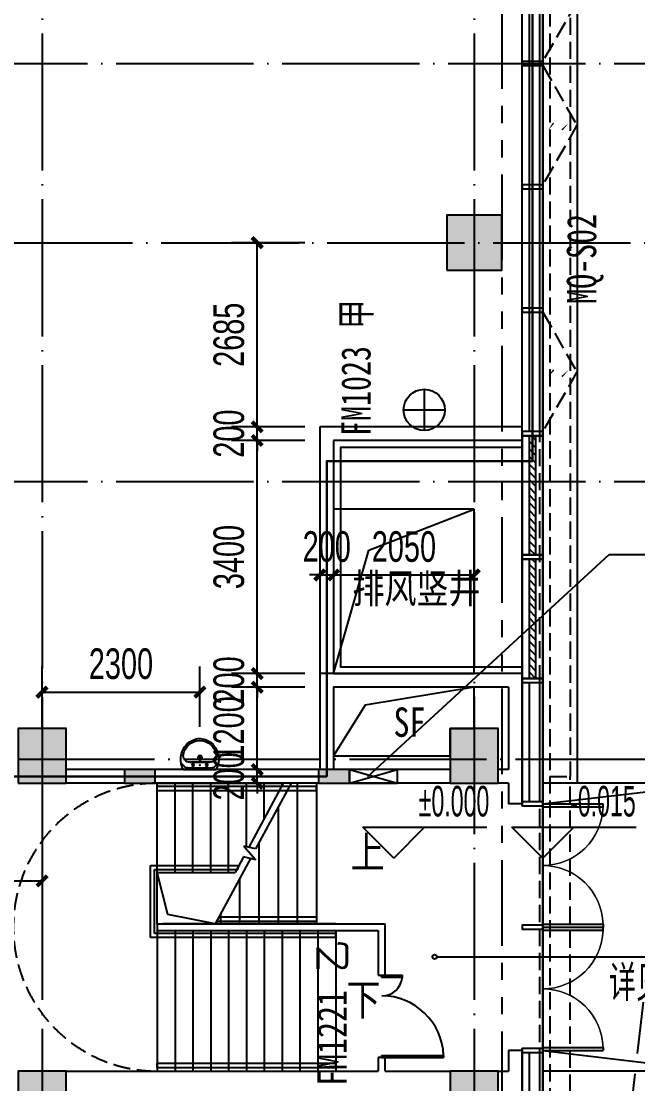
# Model space of a CAD drawing. Extents: x -409435 to 356702, y -107829 to 330904.
# Drawn here: x 109297 to 118284, y 16916 to 32416 of the extents above; entities that cross this region are included whole.
import ezdxf
from ezdxf.xclip import XClip

# ---------------------------------------------------------------- set-up
doc = ezdxf.new("R2010")
doc.units = 0
doc.header["$LTSCALE"] = 1000
doc.header["$MEASUREMENT"] = 0
doc.header["$XCLIPFRAME"] = 0
for name, pattern in [('104-14# 核心筒$0$DASH', [0.35, 0.25, -0.1]), ('104-14# 核心筒$0$DOTE', [2.42, 2, -0.2, 0.02, -0.2]), ('14#楼幕墙$0$DASH', [0.35, 0.25, -0.1]), ('X-104 14#平面$0$$0$DASH', [0.35, 0.25, -0.1]), ('X-104 14#平面$0$109 3#平面$0$DASH', [0.35, 0.25, -0.1]), ('X-104 14#平面$0$DASH', [0.35, 0.25, -0.1]), ('X-104 14#平面$0$PHANTOM2', [1.25, 0.625, -0.125, 0.125, -0.125, 0.125, -0.125])]:
    doc.linetypes.add(name, pattern=pattern)
for name, color, linetype in [('01-标注_尺寸', 124, 'Continuous'), ('01-标注_标高', 200, 'Continuous'), ('01-标注_符号', 200, 'Continuous'), ('02-TEXT_标注', 130, 'Continuous'), ('104-14# 核心筒$0$01-标注_符号', 200, 'Continuous'), ('104-14# 核心筒$0$02-TEXT_标注', 130, 'Continuous'), ('104-14# 核心筒$0$A-C_玻璃幕墙', 140, 'Continuous'), ('104-14# 核心筒$0$A-C_门', 150, 'Continuous'), ('104-14# 核心筒$0$A-E_栏杆', 232, 'Continuous'), ('104-14# 核心筒$0$A-E_电梯', 171, 'Continuous'), ('104-14# 核心筒$0$A_AXIS-轴线', 36, '104-14# 核心筒$0$DOTE'), ('104-14# 核心筒$0$A_STR-砌块墙', 121, 'Continuous'), ('104-14# 核心筒$0$A_STR-砼柱', 51, 'Continuous'), ('104-14# 核心筒$0$DOOR_FIRE', 220, 'Continuous'), ('104-14# 核心筒$0$DOOR_FIRE_TEXT', 7, 'Continuous'), ('104-14# 核心筒$0$DUCT-新风管立管', 3, 'Continuous'), ('14#楼幕墙$0$A-C_玻璃幕墙', 140, 'Continuous'), ('14#楼幕墙$0$A-C_窗', 140, 'Continuous'), ('14#楼幕墙$0$A-C_门', 150, 'Continuous'), ('PUB_HATCH', 8, 'Continuous'), ('X-104 14#平面$0$02-TEXT_标注', 130, 'Continuous'), ('X-104 14#平面$0$02-TEXT_门窗', 151, 'Continuous'), ('X-104 14#平面$0$A-C_玻璃幕墙', 140, 'Continuous'), ('X-104 14#平面$0$A-E_楼梯', 171, 'Continuous'), ('X-104 14#平面$0$A-I_卫-洁具', 241, 'Continuous'), ('X-104 14#平面$0$A-O_屋面', 201, 'Continuous'), ('X-104 14#平面$0$A-O_散水', 134, 'Continuous'), ('X-104 14#平面$0$A-SUR_保温', 222, 'Continuous'), ('X-104 14#平面$0$A-SUR_吊顶', 40, 'Continuous'), ('X-104 14#平面$0$A-TECH_暖通', 6, 'Continuous'), ('X-104 14#平面$0$A-TECH_结构', 21, 'Continuous'), ('X-104 14#平面$0$A_STR-砌块墙', 121, 'Continuous'), ('X-104 14#平面$0$DOOR_FIRE_TEXT', 7, 'Continuous'), ('X-104 14#平面$0$DUCT-新风管立管', 3, 'Continuous'), ('X-104 14#平面$0$DUCT-新风管端线', 2, 'Continuous'), ('建-标注-索引', 75, 'Continuous')]:
    doc.layers.add(name, color=color, linetype=linetype)
doc.layers.add('104-14# 核心筒$0$04-不打印_辅助线', color=165, linetype='Continuous', plot=False)
doc.layers.add('X-104 14#平面$0$000套内', color=226, linetype='Continuous', lineweight=30, plot=False)
doc.styles.add('104-14# 核心筒$0$_TCH_DIM', font='ros.shx', dxfattribs={"bigfont": 'jd.shx'})
doc.styles.add('104-14# 核心筒$0$_TCH_WINDOW', font='STXIHEI_0.TTF', dxfattribs={"width": 0.8, "height": 3.5})
doc.styles.add('104-14# 核心筒$0$Standard', font='STXIHEI_0.TTF', dxfattribs={"width": 0.8})
doc.styles.add('_TCH_DIM', font='ros.shx', dxfattribs={"width": 0.8, "height": 2, "bigfont": 'jd.shx'})
doc.styles.add('_TCH_DIM_T3', font='ros.shx', dxfattribs={"width": 0.705882, "bigfont": 'jd.shx'})
doc.styles.add('X-104 14#平面$0$_TCH_WINDOW', font='STXIHEI_0.TTF', dxfattribs={"width": 0.75, "height": 3.5})
doc.styles.add('X-104 14#平面$0$Standard', font='STXIHEI_0.TTF', dxfattribs={"width": 0.8})
doc.dimstyles.new('_TCH_ARCH&&150', dxfattribs={"dimtxt": 446.25, "dimasz": 150, "dimexe": 375, "dimexo": 450, "dimgap": 189.375, "dimtad": 1, "dimdec": 0, "dimzin": 0, "dimdsep": 46, "dimtxsty": '_TCH_DIM_T3', "dimblk": 'ARCHTICK', "dimcen": 0.09, "dimclrt": 7, "dimazin": 2, "dimtfac": 1, "dimtdec": 0, "dimtix": 1, "dimtmove": 2, "dimatfit": 3, "dimfxl": 0, "dimtolj": 1, "dimtzin": 0, "dimarcsym": 0})

# ---------------------------------------------------------------- blocks, each defined once
blk = doc.blocks.new('14#楼幕墙$0$A$C38D07553')
blk.add_lwpolyline([(-60, -300), (0, -300), (0, 0), (-60, 0)], close=True)
blk = doc.blocks.new('14#楼幕墙$0$A$C385D642F')
at = {"rotation": 90}
for p in [(116600, 32730), (116600, 30930), (116600, 29130), (116600, 27330), (116600, 25530), (116600, 23730), (116600, 21930), (116600, 20130), (116600, 18330)]:
    blk.add_blockref('14#楼幕墙$0$A$C38D07553', p, dxfattribs=at)
blk = doc.blocks.new('14#楼幕墙$0$A$C22714246')
at = {"linetype": '14#楼幕墙$0$DASH'}
blk.add_lwpolyline([(1740, 497), (870, 0), (0, 497)], dxfattribs=at)
at = {"layer": '14#楼幕墙$0$A-C_玻璃幕墙', "color": 1}
blk.add_lwpolyline([(899, 122, 0, 25, 0), (802, 217, 0, 0, 0), (900, 340, 25, 0, 0), (796, 422, 0, 0, 0)], format="xyseb", dxfattribs=at)
blk = doc.blocks.new('*U494')
h = blk.add_hatch()
h.set_pattern_fill('ANSI31', color=256, scale=50)
h.set_pattern_definition([(45, (-56212.376, 120006.8), (-56.1266, 56.1266), [])])
h.paths.add_polyline_path([(-1740, 100), (0, 100), (0, 200), (-1740, 200)])
for points in [[(-1740, 0), (0, 0), (0, 300), (-1740, 300)], [(-1740, 100), (0, 100), (0, 200), (-1740, 200)]]:
    blk.add_lwpolyline(points, close=True)
blk = doc.blocks.new('14#楼幕墙$0$$DorLib2D$00000002')
for p, q in [((-0.5, 0), (-0.5, 0.4875)), ((-0.475, 0.4875), (-0.5, 0.4875)), ((-0.475, 0), (-0.475, 0.4875)), ((0.475, 0), (0.475, 0.4875)), ((0.475, 0.4875), (0.5, 0.4875)), ((0.5, 0), (0.5, 0.4875)), ((-0.5, 0), (-0.475, 0)), ((0.5, 0), (0.475, 0))]:
    blk.add_line(p, q)
at = {"lineweight": 13}
for centre, start, end in [((-0.4875, 0), 0, 88.53072), ((0.4875, 0), 91.46928, 180)]:
    blk.add_arc(centre, 0.4875, start, end, dxfattribs=at)
blk = doc.blocks.new('14#楼幕墙')
at = {"layer": '14#楼幕墙$0$A-C_玻璃幕墙'}
for p, q in [((116900, 38462), (116900, 10380)), ((116700, 38310), (116700, 26430)), ((116850, 38424), (116850, 26430)), ((116600, 20970), (116600, 38234)), ((116700, 22770), (116700, 21030)), ((116850, 22770), (116850, 21030)), ((116600, 15570), (116600, 17430)), ((116700, 17370), (116700, 15630)), ((116850, 17370), (116850, 15630))]:
    blk.add_line(p, q, dxfattribs=at)
blk.add_blockref('14#楼幕墙$0$A$C385D642F', (0, -900), dxfattribs=at)
at = {"layer": '14#楼幕墙$0$A-C_窗'}
for name, p, rotation in [('14#楼幕墙$0$A$C22714246', (117397, 31830), 90), ('14#楼幕墙$0$A$C22714246', (117397, 30030), 90), ('14#楼幕墙$0$A$C22714246', (117397, 26430), 90), ('*U494', (116600, 24630), 270), ('*U494', (116600, 22830), 270)]:
    blk.add_blockref(name, p, dxfattribs=dict(at, rotation=rotation))
at = {"layer": '14#楼幕墙$0$A-C_门', "xscale": -1800, "yscale": -1800, "zscale": 100, "rotation": 89.9999999999999}
for p in [(116900, 20100), (116900, 18300)]:
    blk.add_blockref('14#楼幕墙$0$$DorLib2D$00000002', p, dxfattribs=at)
blk = doc.blocks.new('104-14# 核心筒$0$$DorLib2D$00000002')
for p, q in [((-0.5, 0), (-0.5, 0.4875)), ((-0.475, 0.4875), (-0.5, 0.4875)), ((-0.475, 0), (-0.475, 0.4875)), ((0.475, 0), (0.475, 0.4875)), ((0.475, 0.4875), (0.5, 0.4875)), ((0.5, 0), (0.5, 0.4875)), ((-0.5, 0), (-0.475, 0)), ((0.5, 0), (0.475, 0))]:
    blk.add_line(p, q)
at = {"lineweight": 13}
for centre, start, end in [((-0.4875, 0), 0, 88.53072), ((0.4875, 0), 91.46928, 180)]:
    blk.add_arc(centre, 0.4875, start, end, dxfattribs=at)
blk = doc.blocks.new('_FZH')
blk.add_lwpolyline([(-0.5, -0.5), (0.5, -0.5), (0.5, 0.5), (-0.5, 0.5)], close=True)
at = {"layer": 'PUB_HATCH'}
blk.add_solid([(-0.5, -0.5), (0.5, -0.5), (-0.5, 0.5), (0.5, 0.5)], dxfattribs=at)
blk = doc.blocks.new('104-14# 核心筒$0$$DorLib2D$00000225')
at = {"color": 0}
for p, q in [((0.475, -0.001), (0.475, 0.752)), ((0.475, 0.752), (0.5, 0.752)), ((0.5, -0.001), (0.5, 0.752)), ((-0.5, 0), (-0.5, 0.252)), ((-0.475, 0.252), (-0.5, 0.252)), ((-0.475, 0), (-0.475, 0.252)), ((-0.475, 0), (-0.5, 0)), ((0.475, -0.001), (0.5, -0.001))]:
    blk.add_line(p, q, dxfattribs=at)
for centre, radius, start, end in [((0.505, -0.002), 0.755, 92.2493, 179.7238), ((-0.501, 0.003), 0.251, 359.7899, 84.0974)]:
    blk.add_arc(centre, radius, start, end, dxfattribs=at)
blk = doc.blocks.new('104-14# 核心筒')
at = {"elevation": 3000}
blk.add_lwpolyline([(115900, 22700), (113850, 22700), (113850, 21700), (115550, 21700), (115550, 22100), (115900, 22100)], close=True, dxfattribs=at)
at = {"layer": '104-14# 核心筒$0$01-标注_符号'}
for points in [[(113880, 18125, 0, 0, 0), (109950, 18125, 0, 0, 0), (109950, 20650, 0, 0, 0), (111670, 20650, 120, 0, 0), (112120, 20650, 0, 0, 0)], [(113940, 20275, 0, 0, 0), (113345, 20275, 120, 0, 0), (112895, 20275, 0, 0, 0)]]:
    blk.add_lwpolyline(points, format="xyseb", dxfattribs=at)
at = {"layer": '104-14# 核心筒$0$04-不打印_辅助线', "linetype": '104-14# 核心筒$0$DASH'}
blk.add_arc((111280, 19200), 2100, 90, 270, dxfattribs=at)
at = {"layer": '104-14# 核心筒$0$A-C_玻璃幕墙'}
blk.add_lwpolyline([(116900.2, 10752.8), (116900.2, 22978.1)], dxfattribs=at)
at = {"layer": '104-14# 核心筒$0$A-E_栏杆'}
for p, q in [((113600, 21250), (111280, 21250)), ((111280, 21190), (111280, 21250)), ((113600, 21190), (113600, 21250)), ((113600, 21190), (111280, 21190)), ((111180, 19050), (111180, 20100)), ((111180, 20100), (112452.6, 20100)), ((111240, 19110), (111240, 20040)), ((111240, 20040), (112452.6, 20040)), ((112452.6, 20100), (112452.6, 20040)), ((112145.4, 19290), (113600, 19290)), ((112177.8, 19350), (113600, 19350)), ((113600, 19350), (113600, 19290)), ((113880, 19110), (111240, 19110)), ((113880, 19050), (113880, 19110)), ((113880, 19050), (111180, 19050)), ((113880, 17210), (111280, 17210)), ((111280, 17150), (111280, 17210)), ((113880, 17150), (113880, 17210)), ((113880, 17150), (111280, 17150))]:
    blk.add_line(p, q, dxfattribs=at)
at = {"layer": '104-14# 核心筒$0$A-E_电梯'}
for p, q in [((111280, 21300), (113116.2, 21300)), ((111280, 20000), (111280, 21300)), ((113116.2, 21300), (111360, 21300)), ((111540, 20000), (111540, 21300)), ((111800, 20000), (111800, 21300)), ((112060, 20000), (112060, 21300)), ((112320, 20000), (112320, 21300)), ((112580, 20373.7), (112580, 21300)), ((113116.2, 21300), (112612.3, 20366)), ((113229.8, 21300), (112713, 20342.1)), ((112840, 20788.1), (112840, 21300)), ((113100, 21270), (113100, 21300)), ((113600, 21300), (113229.8, 21300)), ((113320, 21300), (113320, 19250)), ((113600, 21300), (113600, 19250)), ((113040, 20948.2), (113040, 19250)), ((112713, 20342.1), (112539.4, 20383.3)), ((112539.4, 20383.3), (112718.2, 20182.3)), ((112760, 20429.2), (112760, 19250)), ((112637.2, 20201.5), (112123.8, 19250)), ((112536.5, 20225.4), (112414.8, 20000)), ((112718.2, 20182.3), (112536.5, 20225.4)), ((111280, 20000), (112414.8, 20000)), ((112480, 19910.2), (112480, 19250)), ((112200, 19391.2), (112200, 19250)), ((112010.2, 19250), (111360, 19250)), ((112010.2, 19250), (111360, 19250)), ((113880, 19250), (112123.8, 19250)), ((113600, 19250), (112123.8, 19250)), ((111280, 19150), (113880, 19150)), ((111280, 19150), (111280, 17100)), ((111540, 19150), (111540, 17100)), ((111800, 19150), (111800, 17100)), ((112060, 19150), (112060, 17100)), ((112320, 19150), (112320, 17100)), ((112580, 19150), (112580, 17100)), ((112840, 19150), (112840, 17100)), ((113100, 19150), (113100, 17100)), ((113360, 19150), (113360, 17100)), ((113620, 19150), (113620, 17100)), ((113880, 19150), (113880, 17100)), ((111280, 17100), (113880, 17100))]:
    blk.add_line(p, q, dxfattribs=at)
for points in [[(111280, 19250), (111280, 20000)], [(112123.8, 19250), (111435.1, 19383.3), (111280, 20000)]]:
    blk.add_lwpolyline(points, dxfattribs=at)
at = {"layer": '104-14# 核心筒$0$A_AXIS-轴线'}
for p, q in [((109600, 54018.4), (109600, -8545.1)), ((115900, 54018.4), (115900, -8545.1)), ((-24839, 31800), (120259.9, 31800)), ((106496.4, 29184.9), (120259.9, 29184.9)), ((-24839, 25700), (120259.9, 25700)), ((104400, 21650), (120259.9, 21650))]:
    blk.add_line(p, q, dxfattribs=at)
at = {"layer": '104-14# 核心筒$0$A_STR-砌块墙'}
for p, q in [((113650, 22900), (113650, 21500)), ((116600.2, 22900), (113650, 22900)), ((116600.2, 22900), (116600.2, 21400)), ((113850, 22700), (113850, 21500)), ((116400.2, 22700), (113850, 22700)), ((116400.2, 22700), (116400.2, 21500)), ((110800, 21500), (109950, 21500)), ((113630, 21500), (111250, 21500)), ((115550, 21500), (114080, 21500)), ((116400.2, 21500), (116250, 21500)), ((116600.2, 21400), (116600.2, 21000)), ((110800, 21300), (109950, 21300)), ((113630, 21300), (111250, 21300)), ((115550, 21300), (114080, 21300)), ((116400.2, 21300), (116250, 21300)), ((116400.2, 21300), (116400.2, 21000)), ((116600.2, 21000), (116400.2, 21000)), ((111280, 19250), (114600, 19250)), ((111280, 19250), (111280, 19150)), ((114600, 18500), (114600, 19250)), ((111280, 19150), (114500, 19150)), ((114500, 19150), (114500, 18500)), ((114500, 18500), (114600, 18500)), ((116400.2, 17400), (116400.2, 17100)), ((116600.2, 17400), (116400.2, 17400)), ((116600.2, 17400), (116600.2, 17000)), ((114600, 17300), (114500, 17300)), ((114500, 17300), (114500, 17100)), ((114600, 17100), (114600, 17300)), ((109950, 17100), (114150, 17100)), ((114150, 17100), (114500, 17100)), ((114600, 17100), (115550, 17100)), ((116250, 17100), (116400.2, 17100)), ((116600.2, 17000), (116600.2, 16400))]:
    blk.add_line(p, q, dxfattribs=at)
at = {"layer": '104-14# 核心筒$0$DUCT-新风管立管', "elevation": 3000}
blk.add_lwpolyline([(115900, 22700), (113850, 22700), (113850, 21700), (115550, 21700), (115550, 22100), (115900, 22100), (115900, 22700), (114311.8, 22440.2), (113850, 21700)], dxfattribs=at)
at = {"layer": '104-14# 核心筒$0$A-C_门', "xscale": -1800, "yscale": 1800, "zscale": 100, "rotation": 270}
for p in [(116900.2, 20100), (116900.2, 18300)]:
    blk.add_blockref('104-14# 核心筒$0$$DorLib2D$00000002', p, dxfattribs=at)
at = {"layer": '104-14# 核心筒$0$A_STR-砼柱'}
for p, xscale, yscale, zscale in [((115900, 29184.9), 800, 800, 800), ((109600, 21700), 700, 800, 800), ((115900, 21700), 700, 800, 800), ((111025, 21400), 450, 200, 200), ((113855, 21400), 450, 200, 200), ((109600, 16700), 700, 800, 800), ((115900, 16700), 700, 800, 800)]:
    blk.add_blockref('_FZH', p, dxfattribs=dict(at, xscale=xscale, yscale=yscale, zscale=zscale))
at = {"layer": '104-14# 核心筒$0$DOOR_FIRE', "xscale": 1200, "yscale": 1200, "zscale": 100, "rotation": 270}
blk.add_blockref('104-14# 核心筒$0$$DorLib2D$00000225', (114550, 17900), dxfattribs=at)
at = {"layer": '104-14# 核心筒$0$02-TEXT_标注', "style": '104-14# 核心筒$0$Standard', "width": 0.8}
blk.add_text('SF', height=428.14, dxfattribs=at).set_placement((114723.5, 21976.9))
at = {"layer": '104-14# 核心筒$0$02-TEXT_标注', "style": '104-14# 核心筒$0$_TCH_DIM'}
for s, p in [('上', (114097.5, 20012.5)), ('下', (114037.5, 17862.5))]:
    blk.add_text(s, height=520.9, dxfattribs=at).set_placement(p)
at = {"layer": '104-14# 核心筒$0$DOOR_FIRE_TEXT', "style": '104-14# 核心筒$0$_TCH_WINDOW', "width": 0.8}
for s, height, p in [('乙', 428.1, (114042.5, 18544.7)), ('FM1221', 428.14, (114042.5, 16884.8))]:
    blk.add_text(s, height=height, rotation=90, dxfattribs=at).set_placement(p)
blk = doc.blocks.new('X-104 14#平面$0$rqg')
at = {"color": 3}
for p, q in [((0, 300), (0, -300)), ((-300, 0), (300, 0))]:
    blk.add_line(p, q, dxfattribs=at)
blk.add_circle((0, 0), 300, dxfattribs=at)
blk = doc.blocks.new('*U459')
blk.add_lwpolyline([(200, 0), (200, 700), (0, 700), (0, 0), (200, 0), (0, 700), (0, 0), (200, 700)])
blk = doc.blocks.new('X-104 14#平面$0$sdfjladfiididid')
at = {"layer": 'X-104 14#平面$0$A-TECH_暖通', "rotation": 270}
blk.add_blockref('*U459', (114080, 21500), dxfattribs=at)
blk = doc.blocks.new('X-104 14#平面$0$$lvtry$00000178')
at = {"color": 0}
for p, q in [((-238, 0), (238, 0)), ((-214, -36), (-272, -91)), ((-180, -23), (180, -23)), ((-142, -105), (140, -105)), ((140, -105), (-142, -105)), ((216, -37), (268, -91))]:
    blk.add_line(p, q, dxfattribs=at)
blk.add_lwpolyline([(-104, -430, 0.224698), (110, -425, 0.348046), (269, -79), (239, 0), (-241, 0), (-271, -79, 0.356844)], format="xyb", close=True, dxfattribs=at)
for centre, radius in [((-100, -65), 16.3), ((1, -172), 31.6), ((100, -65), 16.3)]:
    blk.add_circle(centre, radius, dxfattribs=at)
at = {"color": 0, "lineweight": 13}
blk.add_circle((1, -172), 23, dxfattribs=at)
at = {"color": 0}
for centre, radius, start, end in [((-142, -205), 100, 90, 190.5602), ((-180, -73), 50, 90, 133.181), ((140, -205), 100, 349.4398, 90), ((180, -73), 50, 44.5607, 90), ((-1, -179), 243, 190.5602, 349.4398)]:
    blk.add_arc(centre, radius, start, end, dxfattribs=at)
for p in [(0, -65), (1, -172)]:
    blk.add_point(p, dxfattribs=at)
blk = doc.blocks.new('X-104 14#平面')
at = {"layer": 'X-104 14#平面$0$000套内'}
for points in [[(96133, 32326.4), (85535.9, 35276.2), (87132.4, 41014.3), (83542.7, 42013), (76213.2, 35359.5), (78361.9, 32992.5), (77623.6, 32254.2), (95700, 14177.8), (95700, 21400), (113750, 21400), (113750, 26000), (116750.2, 26000), (116750.2, 38348.2), (99169.4, 43239.7)], [(116750.2, 38348.2), (109586.6, 40341.4), (104316.5, 21400), (113750, 21400), (113750, 26000), (116750.2, 26000)]]:
    blk.add_lwpolyline(points, close=True, dxfattribs=at)
at = {"layer": 'X-104 14#平面$0$A-C_玻璃幕墙'}
blk.add_lwpolyline([(-1359, -2200), (108091.7, -2200), (111291.5, 2370.2), (113380.4, 907.7), (115789.3, 4348.2), (113700.6, 5810.6), (116900.2, 10380.5), (116900.2, 38462.2), (99065.1, 43424.4), (96015.6, 32464.2), (85707.2, 35332.3), (87317.1, 41118.6), (83503.2, 42179.7), (66340.6, 26600), (4762.5, 26600)], close=True, dxfattribs=at)
at = {"layer": 'X-104 14#平面$0$A-E_楼梯'}
for p, q in [((119450.2, 21300), (116900.2, 21300)), ((116900.2, 17100), (116900.2, 21300)), ((116900.2, 21000), (119450.2, 21300)), ((116900.2, 17400), (119450.2, 17100)), ((119450.2, 17100), (116900.2, 17100))]:
    blk.add_line(p, q, dxfattribs=at)
at = {"layer": 'X-104 14#平面$0$A-O_屋面', "linetype": 'X-104 14#平面$0$PHANTOM2', "ltscale": 2}
blk.add_lwpolyline([(116300, 1125.5), (112466, -2800), (-12111.5, -2800), (-10903.8, 3413.1), (-11202.5, 3471.2), (-4857, 36100), (58808.6, 36100), (74837.7, 49550), (86050, 49550), (86050, 51700), (92100, 51702), (92100, 55283.2), (94608.8, 59227.5), (95621.4, 58583.5), (95782.4, 58836.6), (99791.5, 56286.5), (107067.8, 54161.9), (111100, 54161.9), (111100, 52680), (116300, 52680)], close=True, dxfattribs=at)
at = {"layer": 'X-104 14#平面$0$A-O_散水', "linetype": 'X-104 14#平面$0$DASH'}
for p, q in [((117000.2, 21400), (117000.2, 11900)), ((117300.2, 11900), (117300.2, 21400))]:
    blk.add_line(p, q, dxfattribs=at)
at = {"layer": 'X-104 14#平面$0$A-O_散水'}
blk.add_lwpolyline([(110139.8, 40862.1), (117400.2, 38842.1), (117400.2, 21300), (116900.2, 21300), (116900.2, 38462.2), (110005.8, 40380.4)], close=True, dxfattribs=at)
at = {"layer": 'X-104 14#平面$0$A-O_散水', "linetype": 'X-104 14#平面$0$DASH'}
for points in [[(110209.3, 40739), (110128.9, 40450), (117000.2, 38538.2), (117000.2, 21400), (117300.2, 21400)], [(110209.3, 40739), (117300.2, 38766.1), (117300.2, 21400)]]:
    blk.add_lwpolyline(points, dxfattribs=at)
at = {"layer": 'X-104 14#平面$0$A-SUR_保温'}
blk.add_lwpolyline([(116600.2, 26300), (116600.2, 26200), (113950, 26200), (113950, 23000), (116600.2, 23000), (116600.2, 22900)], dxfattribs=at)
at = {"layer": 'X-104 14#平面$0$A-SUR_吊顶', "linetype": 'X-104 14#平面$0$109 3#平面$0$DASH', "ltscale": 3}
blk.add_lwpolyline([(109062.3, -4432.1), (119297.3, 10714.5), (117562.9, 11100.5), (120741.8, 38794.6), (99426.9, 44725), (92631.2, 20300), (86987.2, 20300), (86987.2, 21500), (8392.2, 21500), (5688.7, 8781.2), (-2733.6, 10571.4), (-6009.8, -4841.7), (40178.1, -2825.1), (39845.1, -4916.4), (83845.6, -2647.5)], close=True, dxfattribs=at)
at = {"layer": 'X-104 14#平面$0$A-TECH_结构', "linetype": 'X-104 14#平面$0$$0$DASH'}
blk.add_lwpolyline([(87207.3, 41097.2), (85610.8, 35359.1), (96063.8, 32450.8), (99099.8, 43362.9), (116850.2, 38424.2), (116850.2, 10396.2), (108065.7, -2149.5), (-1297.3, -2149.5), (4803.7, 26550), (66359.9, 26550), (83516.4, 42124.1)], close=True, dxfattribs=at)
at = {"layer": 'X-104 14#平面$0$A_STR-砌块墙'}
for p, q in [((116600.2, 26500), (113650, 26500)), ((113650, 26500), (113650, 22900)), ((116600.2, 26300), (116600.2, 26500)), ((116600.2, 26300), (113850, 26300)), ((113850, 26300), (113850, 22900)), ((113850, 22900), (113650, 22900))]:
    blk.add_line(p, q, dxfattribs=at)
at = {"layer": 'X-104 14#平面$0$DUCT-新风管立管'}
for p, q in [((115900, 25300), (113850, 25300)), ((113850, 25300), (113850, 22900)), ((115900, 22900), (115900, 25300)), ((113850, 22900), (115900, 22900))]:
    blk.add_line(p, q, dxfattribs=at)
at = {"layer": 'X-104 14#平面$0$DUCT-新风管端线'}
for p, q in [((114362.5, 24700), (115900, 25300)), ((113850, 22900), (114362.5, 24700))]:
    blk.add_line(p, q, dxfattribs=at)
ref = blk.add_blockref('104-14# 核心筒', (0, 0))
XClip(ref).set_block_clipping_path([(-38664.3623821461, -25500), (139216.5485069363, 330900)])
for name in ['14#楼幕墙', 'X-104 14#平面$0$sdfjladfiididid']:
    blk.add_blockref(name, (0, 0))
at = {"layer": 'Defpoints'}
blk.add_blockref('X-104 14#平面$0$rqg', (115170.9, 26746.7), dxfattribs=at)
at = {"layer": 'X-104 14#平面$0$A-I_卫-洁具', "yscale": -1}
blk.add_blockref('X-104 14#平面$0$$lvtry$00000178', (111899.9, 21500), dxfattribs=at)
at = {"layer": 'X-104 14#平面$0$02-TEXT_标注', "style": 'X-104 14#平面$0$Standard', "width": 0.8}
blk.add_text('排风竖井', height=428.14, dxfattribs=at).set_placement((114123.7, 23927.5))
at = {"layer": 'X-104 14#平面$0$02-TEXT_门窗', "style": 'X-104 14#平面$0$_TCH_WINDOW', "width": 0.75}
blk.add_text('MQ-S02', height=428.14, rotation=90, dxfattribs=at).set_placement((117678.5, 28293.6))
at = {"layer": 'X-104 14#平面$0$DOOR_FIRE_TEXT', "style": 'X-104 14#平面$0$_TCH_WINDOW', "width": 0.75}
for s, height, p in [('甲', 428.1, (114388.9, 27922.6)), ('FM1023', 428.14, (114388.9, 26366.6))]:
    blk.add_text(s, height=height, rotation=90, dxfattribs=at).set_placement(p)
blk = doc.blocks.new('A$C1940634B')
at = {"layer": '建-标注-索引'}
for p, q in [((-1550, 21400), (1967, 24638)), ((1967, 24638), (4620, 24638))]:
    blk.add_line(p, q, dxfattribs=at)
blk = doc.blocks.new('_ArchTick')
at = {"color": 0, "linetype": 'ByBlock', "const_width": 0.4}
blk.add_lwpolyline([(-0.5, -0.5), (0.5, 0.5)], dxfattribs=at)
blk = doc.blocks.new('*D1033')
at = {"layer": '01-标注_尺寸', "color": 0, "lineweight": -2, "transparency": 16777216}
for p, q in [((107650, 21050), (107650, 19499)), ((109600, 21050), (109600, 19499)), ((107650, 19874), (109600, 19874))]:
    blk.add_line(p, q, dxfattribs=at)
at = {"layer": 'Defpoints', "color": 0, "transparency": 16777216}
for p in [(107650, 21500), (109600, 21500), (109600, 19874)]:
    blk.add_point(p, dxfattribs=at)
at = {"layer": '01-标注_尺寸', "color": 0, "lineweight": -2, "transparency": 16777216, "xscale": 150, "yscale": 150, "zscale": 150, "rotation": 180}
blk.add_blockref('_ArchTick', (107650, 19874), dxfattribs=at)
at = {"layer": '01-标注_尺寸', "color": 0, "lineweight": -2, "transparency": 16777216, "xscale": 150, "yscale": 150, "zscale": 150}
blk.add_blockref('_ArchTick', (109600, 19874), dxfattribs=at)
at = {"layer": '01-标注_尺寸', "color": 7, "transparency": 16777216, "insert": (108625, 20287), "char_height": 446.2, "attachment_point": 5, "style": '_TCH_DIM_T3'}
blk.add_mtext('\\A1;1950', dxfattribs=at)
blk = doc.blocks.new('*D1034')
at = {"layer": '01-标注_尺寸', "color": 0, "lineweight": -2, "transparency": 16777216}
for p, q in [((113850, 25250), (113850, 23963)), ((115900, 25250), (115900, 23963)), ((113850, 24338), (115900, 24338))]:
    blk.add_line(p, q, dxfattribs=at)
at = {"layer": 'Defpoints', "color": 0, "transparency": 16777216}
for p in [(113850, 25700), (115900, 25700), (115900, 24338)]:
    blk.add_point(p, dxfattribs=at)
at = {"layer": '01-标注_尺寸', "color": 0, "lineweight": -2, "transparency": 16777216, "xscale": 150, "yscale": 150, "zscale": 150, "rotation": 180}
blk.add_blockref('_ArchTick', (113850, 24338), dxfattribs=at)
at = {"layer": '01-标注_尺寸', "color": 0, "lineweight": -2, "transparency": 16777216, "xscale": 150, "yscale": 150, "zscale": 150}
blk.add_blockref('_ArchTick', (115900, 24338), dxfattribs=at)
at = {"layer": '01-标注_尺寸', "color": 7, "transparency": 16777216, "insert": (114875, 24750), "char_height": 446.2, "attachment_point": 5, "style": '_TCH_DIM_T3'}
blk.add_mtext('\\A1;2050', dxfattribs=at)
blk = doc.blocks.new('*D1035')
at = {"layer": '01-标注_尺寸', "color": 0, "lineweight": -2, "transparency": 16777216}
for p, q in [((113650, 25250), (113650, 23963)), ((113850, 25250), (113850, 23963)), ((113650, 24338), (113500, 24338)), ((113650, 24338), (113850, 24338)), ((113850, 24338), (114000, 24338))]:
    blk.add_line(p, q, dxfattribs=at)
at = {"layer": 'Defpoints', "color": 0, "transparency": 16777216}
for p in [(113650, 25700), (113850, 25700), (113850, 24338)]:
    blk.add_point(p, dxfattribs=at)
at = {"layer": '01-标注_尺寸', "color": 0, "lineweight": -2, "transparency": 16777216, "xscale": 150, "yscale": 150, "zscale": 150}
blk.add_blockref('_ArchTick', (113650, 24338), dxfattribs=at)
at = {"layer": '01-标注_尺寸', "color": 0, "lineweight": -2, "transparency": 16777216, "xscale": 150, "yscale": 150, "zscale": 150, "rotation": 180}
blk.add_blockref('_ArchTick', (113850, 24338), dxfattribs=at)
at = {"layer": '01-标注_尺寸', "color": 7, "transparency": 16777216, "insert": (113750, 24750), "char_height": 446.2, "attachment_point": 5, "style": '_TCH_DIM_T3'}
blk.add_mtext('\\A1;200', dxfattribs=at)
blk = doc.blocks.new('*D1036')
at = {"layer": '01-标注_尺寸', "color": 0, "lineweight": -2, "transparency": 16777216}
for p, q in [((109600, 22122), (109600, 23004)), ((111900, 22122), (111900, 23004)), ((109600, 22629), (111900, 22629))]:
    blk.add_line(p, q, dxfattribs=at)
at = {"layer": 'Defpoints', "color": 0, "transparency": 16777216}
for p in [(111900, 22629), (109600, 21672), (111900, 21672)]:
    blk.add_point(p, dxfattribs=at)
at = {"layer": '01-标注_尺寸', "color": 0, "lineweight": -2, "transparency": 16777216, "xscale": 150, "yscale": 150, "zscale": 150, "rotation": 180}
blk.add_blockref('_ArchTick', (109600, 22629), dxfattribs=at)
at = {"layer": '01-标注_尺寸', "color": 0, "lineweight": -2, "transparency": 16777216, "xscale": 150, "yscale": 150, "zscale": 150}
blk.add_blockref('_ArchTick', (111900, 22629), dxfattribs=at)
at = {"layer": '01-标注_尺寸', "color": 7, "transparency": 16777216, "insert": (110750, 23041), "char_height": 446.2, "attachment_point": 5, "style": '_TCH_DIM_T3'}
blk.add_mtext('\\A1;2300', dxfattribs=at)
blk = doc.blocks.new('*D2440')
at = {"layer": '01-标注_尺寸', "color": 0, "lineweight": -2, "transparency": 16777216}
for p, q in [((113429, 29185), (112361, 29185)), ((112736, 26500), (112736, 29185)), ((113429, 26500), (112361, 26500))]:
    blk.add_line(p, q, dxfattribs=at)
at = {"layer": 'Defpoints', "color": 0, "transparency": 16777216}
for p in [(112736, 29185), (113879, 29185), (113879, 26500)]:
    blk.add_point(p, dxfattribs=at)
at = {"layer": '01-标注_尺寸', "color": 0, "lineweight": -2, "transparency": 16777216, "xscale": 150, "yscale": 150, "zscale": 150}
for p, rotation in [((112736, 29185), 90), ((112736, 26500), 270)]:
    blk.add_blockref('_ArchTick', p, dxfattribs=dict(at, rotation=rotation))
at = {"layer": '01-标注_尺寸', "color": 7, "transparency": 16777216, "insert": (112324, 27842), "char_height": 446.2, "attachment_point": 5, "rotation": 90, "style": '_TCH_DIM_T3'}
blk.add_mtext('\\A1;2685', dxfattribs=at)
blk = doc.blocks.new('*D2441')
at = {"layer": '01-标注_尺寸', "color": 0, "lineweight": -2, "transparency": 16777216}
for p, q in [((112736, 26500), (112736, 26650)), ((113429, 26500), (112361, 26500)), ((112736, 26300), (112736, 26500)), ((113429, 26300), (112361, 26300)), ((112736, 26300), (112736, 26150))]:
    blk.add_line(p, q, dxfattribs=at)
at = {"layer": 'Defpoints', "color": 0, "transparency": 16777216}
for p in [(112736, 26500), (113879, 26500), (113879, 26300)]:
    blk.add_point(p, dxfattribs=at)
at = {"layer": '01-标注_尺寸', "color": 0, "lineweight": -2, "transparency": 16777216, "xscale": 150, "yscale": 150, "zscale": 150}
for p, rotation in [((112736, 26500), 270), ((112736, 26300), 90)]:
    blk.add_blockref('_ArchTick', p, dxfattribs=dict(at, rotation=rotation))
at = {"layer": '01-标注_尺寸', "color": 7, "transparency": 16777216, "insert": (112324, 26400), "char_height": 446.2, "attachment_point": 5, "rotation": 90, "style": '_TCH_DIM_T3'}
blk.add_mtext('\\A1;200', dxfattribs=at)
blk = doc.blocks.new('*D2442')
at = {"layer": '01-标注_尺寸', "color": 0, "lineweight": -2, "transparency": 16777216}
for p, q in [((113429, 26300), (112361, 26300)), ((112736, 22900), (112736, 26300)), ((113429, 22900), (112361, 22900))]:
    blk.add_line(p, q, dxfattribs=at)
at = {"layer": 'Defpoints', "color": 0, "transparency": 16777216}
for p in [(112736, 26300), (113879, 26300), (113879, 22900)]:
    blk.add_point(p, dxfattribs=at)
at = {"layer": '01-标注_尺寸', "color": 0, "lineweight": -2, "transparency": 16777216, "xscale": 150, "yscale": 150, "zscale": 150}
for p, rotation in [((112736, 26300), 90), ((112736, 22900), 270)]:
    blk.add_blockref('_ArchTick', p, dxfattribs=dict(at, rotation=rotation))
at = {"layer": '01-标注_尺寸', "color": 7, "transparency": 16777216, "insert": (112324, 24600), "char_height": 446.2, "attachment_point": 5, "rotation": 90, "style": '_TCH_DIM_T3'}
blk.add_mtext('\\A1;3400', dxfattribs=at)
blk = doc.blocks.new('*D2443')
at = {"layer": '01-标注_尺寸', "color": 0, "lineweight": -2, "transparency": 16777216}
for p, q in [((112736, 22900), (112736, 23050)), ((113429, 22900), (112361, 22900)), ((112736, 22700), (112736, 22900)), ((113429, 22700), (112361, 22700)), ((112736, 22700), (112736, 22550))]:
    blk.add_line(p, q, dxfattribs=at)
at = {"layer": 'Defpoints', "color": 0, "transparency": 16777216}
for p in [(112736, 22900), (113879, 22900), (113879, 22700)]:
    blk.add_point(p, dxfattribs=at)
at = {"layer": '01-标注_尺寸', "color": 0, "lineweight": -2, "transparency": 16777216, "xscale": 150, "yscale": 150, "zscale": 150}
for p, rotation in [((112736, 22900), 270), ((112736, 22700), 90)]:
    blk.add_blockref('_ArchTick', p, dxfattribs=dict(at, rotation=rotation))
at = {"layer": '01-标注_尺寸', "color": 7, "transparency": 16777216, "insert": (112324, 22800), "char_height": 446.2, "attachment_point": 5, "rotation": 90, "style": '_TCH_DIM_T3'}
blk.add_mtext('\\A1;200', dxfattribs=at)
blk = doc.blocks.new('*D2444')
at = {"layer": '01-标注_尺寸', "color": 0, "lineweight": -2, "transparency": 16777216}
for p, q in [((113429, 22700), (112361, 22700)), ((112736, 21500), (112736, 22700)), ((113429, 21500), (112361, 21500))]:
    blk.add_line(p, q, dxfattribs=at)
at = {"layer": 'Defpoints', "color": 0, "transparency": 16777216}
for p in [(112736, 22700), (113879, 22700), (113879, 21500)]:
    blk.add_point(p, dxfattribs=at)
at = {"layer": '01-标注_尺寸', "color": 0, "lineweight": -2, "transparency": 16777216, "xscale": 150, "yscale": 150, "zscale": 150}
for p, rotation in [((112736, 22700), 90), ((112736, 21500), 270)]:
    blk.add_blockref('_ArchTick', p, dxfattribs=dict(at, rotation=rotation))
at = {"layer": '01-标注_尺寸', "color": 7, "transparency": 16777216, "insert": (112324, 22100), "char_height": 446.2, "attachment_point": 5, "rotation": 90, "style": '_TCH_DIM_T3'}
blk.add_mtext('\\A1;1200', dxfattribs=at)
blk = doc.blocks.new('*D2445')
at = {"layer": '01-标注_尺寸', "color": 0, "lineweight": -2, "transparency": 16777216}
for p, q in [((112736, 21500), (112736, 21650)), ((113429, 21500), (112361, 21500)), ((112736, 21300), (112736, 21500)), ((113429, 21300), (112361, 21300)), ((112736, 21300), (112736, 21150))]:
    blk.add_line(p, q, dxfattribs=at)
at = {"layer": 'Defpoints', "color": 0, "transparency": 16777216}
for p in [(112736, 21500), (113879, 21500), (113879, 21300)]:
    blk.add_point(p, dxfattribs=at)
at = {"layer": '01-标注_尺寸', "color": 0, "lineweight": -2, "transparency": 16777216, "xscale": 150, "yscale": 150, "zscale": 150}
for p, rotation in [((112736, 21500), 270), ((112736, 21300), 90)]:
    blk.add_blockref('_ArchTick', p, dxfattribs=dict(at, rotation=rotation))
at = {"layer": '01-标注_尺寸', "color": 7, "transparency": 16777216, "insert": (112324, 21400), "char_height": 446.2, "attachment_point": 5, "rotation": 90, "style": '_TCH_DIM_T3'}
blk.add_mtext('\\A1;200', dxfattribs=at)

msp = doc.modelspace()

# ---------------------------------------------------------------- linework, layer by layer
at = {"layer": '01-标注_标高'}
for p, q in [((114726.7, 20207.5), (114276.7, 20657.5)), ((114276.7, 20657.5), (116085.6, 20657.5)), ((114726.7, 20207.5), (115176.7, 20657.5)), ((116900.2, 20207.5), (116450.2, 20657.5)), ((116450.2, 20657.5), (118259.1, 20657.5)), ((116900.2, 20207.5), (117350.2, 20657.5))]:
    msp.add_line(p, q, dxfattribs=at)
at = {"layer": '01-标注_符号'}
for p, q in [((115354.9, 18768.2), (117951.4, 18768.2)), ((117951.4, 18768.2), (120033.7, 18768.2))]:
    msp.add_line(p, q, dxfattribs=at)
msp.add_lwpolyline([(118049, 20186.6, 0, 0, 0), (118678.9, 20186.6, 120, 0, 0), (119128.9, 20186.6, 0, 0, 0)], format="xyseb", dxfattribs=at)
msp.add_circle((115322.3, 18768.2), 32.6, dxfattribs=at)

# ---------------------------------------------------------------- block references
for name, p in [('X-104 14#平面', (0, 0)), ('A$C1940634B', (115900, 0))]:
    msp.add_blockref(name, p)

# ---------------------------------------------------------------- texts
at = {"layer": '02-TEXT_标注', "style": '_TCH_DIM'}
for s, height, width, p in [('%%P0.000', 446.25, 0.564706, (115091.4, 20815)), ('-0.015', 446.25, 0.564706, (117298.5, 20815)), ('详见建施', 520.93, 0.8, (117862.7, 18122.3))]:
    msp.add_text(s, height=height, dxfattribs=dict(at, width=width)).set_placement(p)

# ---------------------------------------------------------------- dimensions: what is measured, and where the dimension line sits
at = {"layer": '01-标注_尺寸'}
for p1, p2, distance, picture, middle in [((113878.6, 26500), (113878.6, 29184.9), 1142.4, '*D2440', (112323.7, 27842.4)), ((113878.6, 26300), (113878.6, 26500), 1142.4, '*D2441', (112323.7, 26400)), ((113878.6, 22900), (113878.6, 26300), 1142.4, '*D2442', (112323.7, 24600)), ((113650, 25700), (113850, 25700), -1362.3, '*D1035', (113750, 24750.2)), ((113850, 25700), (115900, 25700), -1362.3, '*D1034', (114875, 24750.2)), ((109600, 21672.5), (111900, 21672.5), 956.4, '*D1036', (110750, 23041.3)), ((113878.6, 22700), (113878.6, 22900), 1142.4, '*D2443', (112323.7, 22800)), ((113878.6, 21500), (113878.6, 22700), 1142.4, '*D2444', (112323.7, 22100)), ((113878.6, 21300), (113878.6, 21500), 1142.4, '*D2445', (112323.7, 21400)), ((107650, 21500), (109600, 21500), -1625.8, '*D1033', (108625, 20286.7))]:
    dim = msp.add_aligned_dim(p1=p1, p2=p2, distance=distance, dimstyle='_TCH_ARCH&&150', dxfattribs=at)
    dim.commit()
    dim.dimension.update_dxf_attribs({"geometry": picture, "text_midpoint": middle})

doc.saveas('drawing.dxf')
